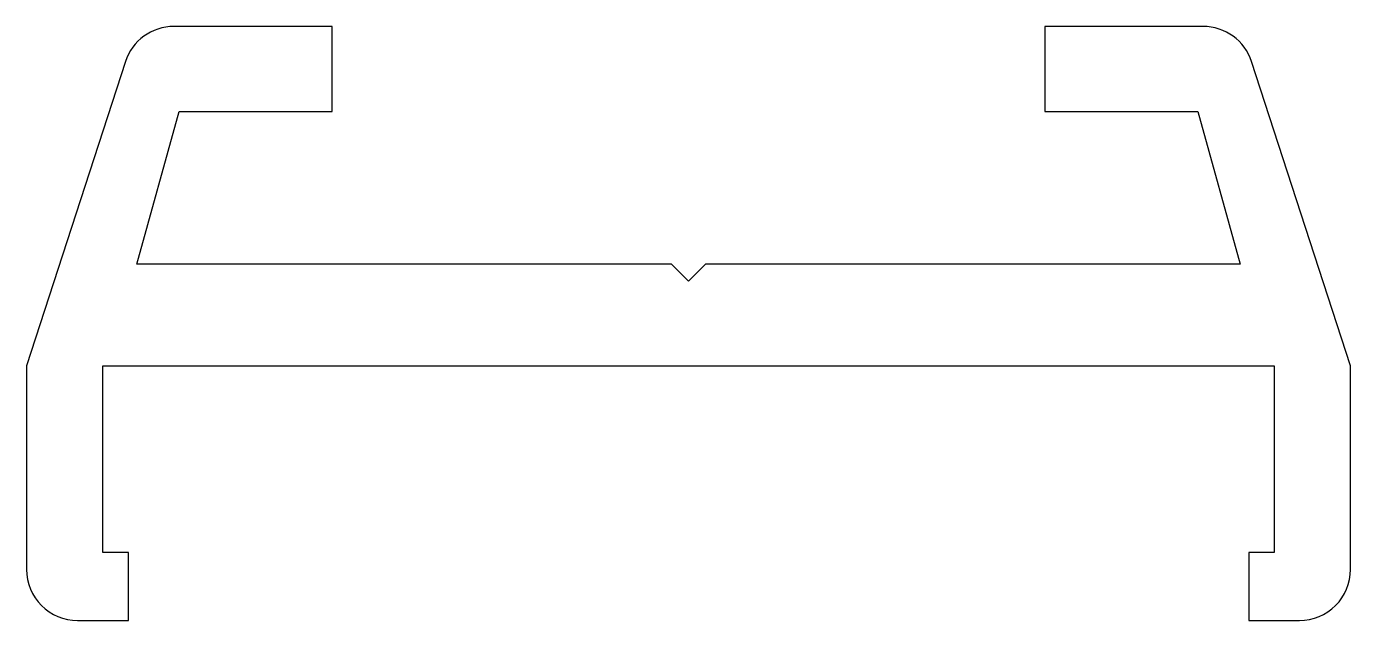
# Model space of a CAD drawing. Extents: x 155.7 to 194.7, y 216.7 to 234.2.
import ezdxf

# ---------------------------------------------------------------- set-up
doc = ezdxf.new("R2010")
doc.units = 0
doc.layers.add('ANA', color=220, linetype='CONTINUOUS')

msp = doc.modelspace()

# ---------------------------------------------------------------- linework, layer by layer
at = {"layer": 'ANA', "color": 7}
msp.add_lwpolyline([(191.701, 218.747), (191.701, 216.747), (193.201, 216.747, 0.414214), (194.701, 218.247), (194.701, 224.247), (191.787, 233.211, 0.3249), (190.361, 234.247), (185.701, 234.247), (185.701, 231.747), (190.201, 231.747), (191.451, 227.247), (175.701, 227.247), (175.201, 226.747), (174.701, 227.247), (158.951, 227.247), (160.201, 231.747), (164.701, 231.747), (164.701, 234.247), (160.04, 234.247, 0.3249), (158.614, 233.211), (155.701, 224.247), (155.701, 218.247, 0.414214), (157.201, 216.747), (158.701, 216.747), (158.701, 218.747), (157.951, 218.747), (157.951, 224.247), (175.201, 224.247), (192.451, 224.247), (192.451, 218.747)], format="xyb", close=True, dxfattribs=at)

doc.saveas('drawing.dxf')
